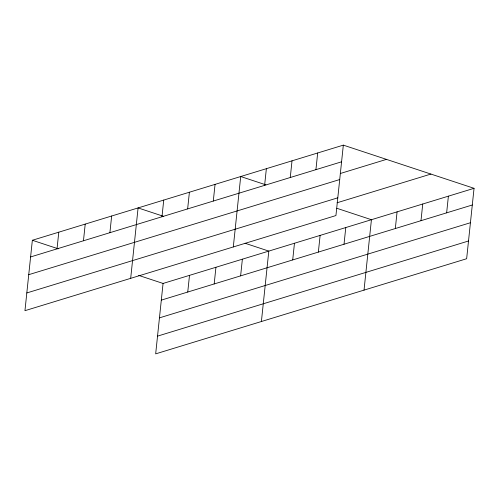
<?xml version="1.0" encoding="UTF-8"?>
<svg xmlns="http://www.w3.org/2000/svg" width="499" height="499" viewBox="0 0 499 499"><rect width="100%" height="100%" fill="white"/><g stroke="black" fill="none" stroke-linecap="round" stroke-linejoin="round"><path stroke-width="0.75" d="M343.331 145.134L32.354 240.269L24.95 310.684L335.933 215.556L343.331 145.134L474.05 188.316L466.646 258.732L155.669 353.866L163.067 283.444L474.05 188.316M57.029 248.858L58.782 232.178M83.464 240.774L85.217 224.095M109.899 232.69L111.651 216.011M130.682 278.342L138.086 207.921L163.248 216.235M161.988 216.753L163.741 200.074M187.643 208.906L189.395 192.227M187.749 292.04L189.501 275.361M213.298 201.053L215.05 184.374M214.183 283.956L215.936 267.271M233.307 246.949L240.711 176.527L265.873 184.842M240.618 275.866L242.371 259.187M264.613 185.36L266.366 168.681M261.401 321.518L268.805 251.103L245.078 243.263M290.268 177.513L292.021 160.834M292.707 259.935L294.46 243.25M315.923 169.66L317.676 152.981M318.362 252.082L320.115 235.403M344.017 244.236L345.77 227.556M364.027 290.125L371.424 219.71L336.919 208.308M395.327 228.536L397.079 211.857M420.988 220.689L422.74 204.01M446.642 212.842L448.395 196.163M30.601 256.948L341.578 161.813M340.287 173.509L386.469 159.381M28.736 274.681L339.719 179.546M26.815 292.95L337.798 197.822M337.087 202.769L430.911 174.064M161.314 300.124L472.297 204.995M159.449 317.863L470.432 222.729M157.528 336.133L468.511 240.998M32.354 240.269L58.233 248.814M138.622 275.373L163.067 283.444"/></g></svg>
